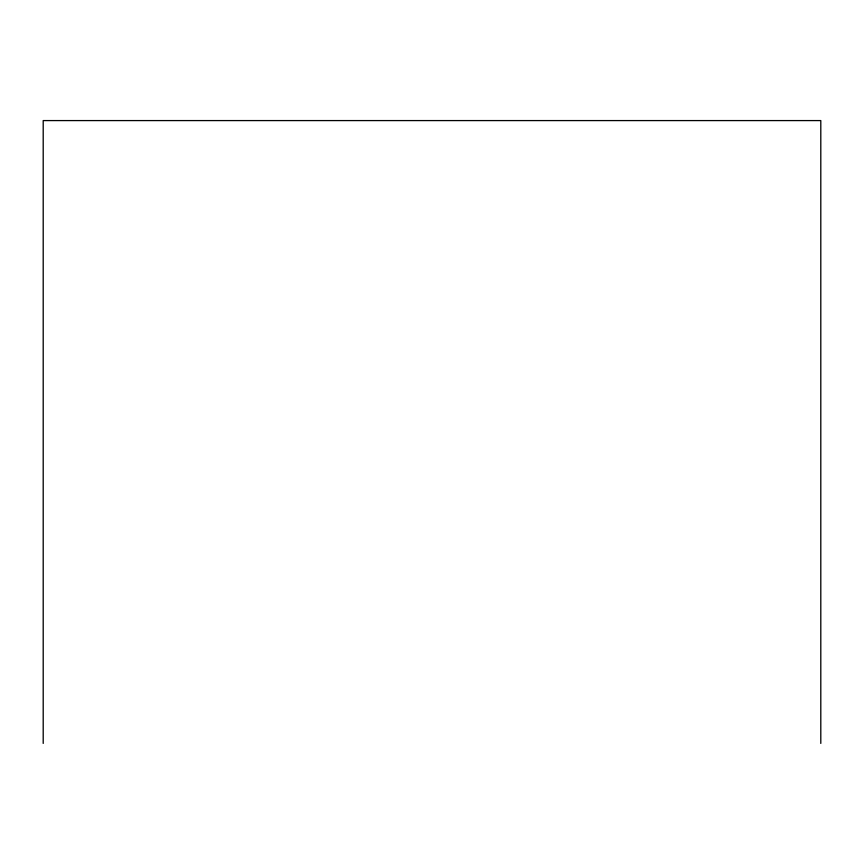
<?xml version="1.0" encoding="UTF-8"?>
<svg xmlns="http://www.w3.org/2000/svg" width="864" height="864" viewBox="0 0 864 864"><rect width="100%" height="100%" fill="white"/><g stroke="black" fill="none" stroke-linecap="round" stroke-linejoin="round"><path stroke-width="1.3" d="M820.8 743.418L820.8 120.582L43.2 120.582L43.2 743.418"/></g></svg>
